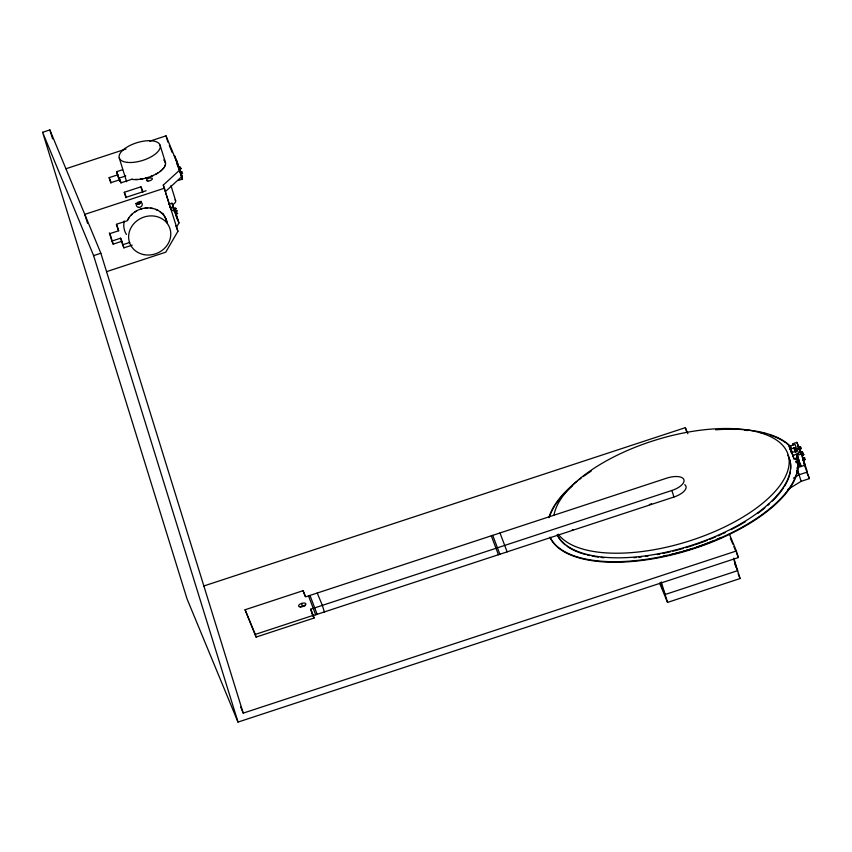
<?xml version="1.0" encoding="UTF-8"?>
<svg xmlns="http://www.w3.org/2000/svg" width="852" height="852" viewBox="0 0 852 852"><rect width="100%" height="100%" fill="white"/><g stroke="black" fill="none" stroke-linecap="round" stroke-linejoin="round"><path stroke-width="1.28" d="M164.191 167.365L162.956 168.792M127.694 220.008L128.822 218.016M164.862 166.002L165.448 164.628M176.588 227.015L178.952 222.968L175.459 211.669L171.955 203.213L168.696 204.288M149.739 141.208L166.002 135.851L180.028 169.772L163.286 185.076L177.919 231.297L165.746 252.192L106.66 271.618M161.635 170.208L159.825 171.582M130.761 215.62L132.401 213.916M174.223 155.746L176.907 161.081L178.26 166.875M180.028 169.772L182.062 176.332L165.32 191.647L163.286 185.076M134.893 212.052L136.948 210.742M157.95 172.967L155.692 174.191M793.436 478.196L799.101 474.766L807.366 472.04L801.7 453.892L796.939 442.358L792.584 443.796L793.095 445.021M787.536 489.58L801.136 481.337L809.4 478.611L803.638 463.03M153.381 175.416L150.815 176.417M139.771 209.528L142.146 208.719M148.227 177.397L145.543 178.111M42.6 132.305L49.853 129.919L100.855 253.236L243.225 713.124L736.362 550.978L738.386 557.549L238.006 722.081L186.993 598.764L42.6 132.305L93.614 255.621L238.006 722.081M65.923 168.76L125.968 149.015M125.776 175.938L118.609 178.292L116.564 171.699L122.539 169.74M110.835 183.137L109.141 177.642L117.842 174.788L119.876 181.37M163.659 159.984A21.385 9.308 -17.2 0 1 158.216 172.807A21.385 9.308 -17.2 0 1 133.136 179.495L131.911 179.261L121.154 182.797L119.887 179.719L111.175 182.573L109.141 177.642M178.43 167.663L180.624 167.439L178.59 168.11M178.494 167.865L180.56 167.237M178.941 168.898L181.135 168.675L179.101 169.335M179.005 169.09L181.071 168.472M179.879 172.328L182.072 172.104L180.038 172.775M179.932 172.53L182.008 171.902M125.968 197.77L124.275 192.296L140.942 186.812L142.987 191.753M180.549 174L182.584 173.339M146.139 190.72L126.32 197.227L124.275 192.296M178.132 180.528L182.488 179.101L179.389 169.101M164.564 188.154L84.795 214.385L87.543 223.288M173.701 208.846L175.768 208.271L173.733 208.942M175.927 208.804L173.904 209.464L175.927 208.804L175.736 208.186M174.607 211.04L176.673 210.465L174.639 211.136M174.766 211.562L176.833 210.987L174.809 211.658M174.681 211.999L176.747 211.424L176.588 210.902M167.194 222.99A21.385 19.245 -22.5 0 0 151.336 208.133A21.385 19.245 -22.5 0 0 129.334 217.111L127.267 220.753L116.596 224.204L118.63 230.775L109.929 233.629L113.178 244.141L121.879 241.286L123.913 247.847L132.209 245.12M175.459 213.756L177.45 213L177.653 213.618L175.587 214.193M109.376 232.884L111.9 241.063L120.611 238.198L121.879 241.286M120.611 238.198L122.645 244.769L129.749 242.437M93.614 255.621L100.855 253.236M203.596 586.069L685.349 427.661L687.862 433.732M310.735 609.18L314.111 618.009L256.09 637.083L245.067 609.766L303.088 590.681L305.634 596.847L666.797 478.132A15.283 6.646 -17.2 0 1 683.847 479.527A15.283 6.646 -17.2 0 1 671.898 490.464L310.735 609.18L312.769 615.751L673.932 497.025A15.283 6.646 -17.2 0 0 684.731 484.66M304.792 605.271L301.512 606.443A3.823 1.661 -17.2 0 0 300.703 606.89M789.176 446.31L794.98 444.403L796.151 447.247L790.347 449.153L789.176 446.31L791.444 452.678L797.557 450.633L798.729 453.466L792.924 455.373L791.753 452.54L794.021 458.908L797.941 457.62M790.273 449.632L791.146 449.355M798.58 447.556L800.773 447.332L798.75 447.992M798.643 447.747L800.678 447.087M794.692 449.994L795.363 451.592L794.266 447.864L794.778 449.1L800.71 447.13M795.938 452.518L795.161 450.016L799.517 448.589M799.091 448.791L801.285 448.567L799.251 449.228M799.155 448.983L801.221 448.365M800.028 452.22L802.158 451.794L800.092 452.412M800.188 452.657L802.052 451.549M792.85 455.863L793.723 455.575M800.539 453.456L802.563 452.785M801.157 453.786L803.351 453.552L801.317 454.222M801.221 453.978L803.255 453.307M797.355 455.319L800.837 466.566L796.844 454.084L797.355 455.319L803.287 453.36M245.067 609.766L255.27 634.421L313.291 615.346M801.668 455.011L803.862 454.787L801.828 455.458M801.732 455.213L803.798 454.595M794.895 458.823L797.941 457.822L797.27 456.214L798.335 459.665M796.056 459.516L798.09 458.845L798.75 460.453L795.704 461.454M796.13 459.697L798.473 458.866M802.605 458.44L804.735 458.025L802.659 458.642M802.765 458.887L804.629 457.78M803.116 459.675L805.246 459.26L803.212 459.92M795.96 462.274L799.006 461.273L799.261 461.89L796.322 462.849M803.17 459.878L805.31 459.452L803.276 460.123M797.568 466.246L801.05 465.096M659.714 583.428L667.553 602.396L740.079 578.551L733.764 558.156M142.859 178.771L140.229 179.144M137.63 179.484L135.244 179.484M145.085 208.207L147.641 207.973M132.901 179.452L131.858 179.303M150.484 208.176L153.051 208.57M155.596 209.422L157.993 210.465M174.181 208.58L169.985 206.695L171.252 209.773L175.459 211.669M160.091 211.871L162.146 213.543M165.288 162.136L165.405 163.36M165.203 217.569L162.828 213.298M801.689 454.329L800.72 451.986L802.648 458.227M803.031 459.473L804 461.816M802.989 459.835L805.183 465.139L796.918 467.854L801.136 481.337M807.078 473.009L809.4 478.611M795.96 449.76L795.576 448.834L796.354 451.336M795.161 450.016L795.672 451.251M794.192 448.557L794.447 449.174M797.216 470.197L799.101 474.766M729.323 533.97L736.362 550.978M730.356 538.113L732.858 544.183M733.87 546.611L735.372 550.254M736.384 552.692L738.386 557.549M734.69 563.555L737.64 570.67L665.114 594.515L660.215 582.662M738.12 573.811L740.079 578.551M499.996 532.969L507.132 551.872M492.744 535.354L499.879 554.258M491.295 535.833L498.431 554.737M176.747 162.349L179.005 167.855L176.907 161.081M177.993 165.874L178.963 168.217M169.303 145.511L172.253 152.625M176.662 163.296L178.132 166.854M179.112 169.218L182.062 176.332M181.167 175.917L182.488 179.101M173.307 207.27L174.756 210.785M174.852 212.255L176.3 215.769L175.15 212.031M175.895 215.567L178.952 222.968M177.919 231.297L175.863 225.695M165.267 217.601L166.971 222.276M317.242 593.035L322.354 605.399M309.99 595.42L317.125 614.324M308.53 595.899L315.666 614.793M305.186 596.421L303.088 590.681M311.555 611.842L314.111 618.009M116.564 171.699L117.842 174.788M118.63 230.775L116.341 224.406M122.645 244.769L123.913 247.847M111.9 241.063L113.178 244.141M240.701 707.022L243.225 713.124M797.355 470.9L797.845 472.391M797.525 472.125L797.057 470.645M799.133 447.662L801.061 453.914M800.656 453.094L798.143 445.756L799.304 449.505M796.939 442.358L799.261 449.856M797.089 455.852L798.377 460.005M794.778 449.1L795.555 451.592M793.872 447.524L795.417 452.518M791.806 450.953L792.062 451.773M792.924 455.373L794.021 458.908M790.347 449.153L791.444 452.678M734.115 560.328L736.362 567.581M685.349 427.661L686.701 432.049M671.898 490.464L673.932 497.025M661.227 581.937L667.553 602.396M322.344 605.367L324.388 611.96M179.346 169.463L181.274 175.704M174.713 155.788L176.407 161.262M166.002 135.851L167.961 142.199M160.091 145.191L165.501 162.668M301.608 603.429L302.417 606.06A3.823 1.661 -17.2 0 1 305.176 605.697M170.964 185.576L175.608 200.593M176.641 210.369L176.833 210.987M174.138 208.495L177.642 219.795M171.955 203.213L174.468 211.008M165.714 192.903L170.4 208.037M140.942 186.812L142.635 192.286M119.28 158.014L126.629 181.732M119.887 179.719L120.899 183.01M255.27 634.421L256.09 637.083M49.853 129.919L52.6 138.812M135.915 203.66A3.057 2.748 -22.5 0 0 141.027 201.274A3.057 2.748 -22.5 0 1 135.745 203.394M165.32 217.462A21.385 19.245 -22.5 0 1 165.927 219.912M175.033 199.879A7.636 3.323 -17.2 0 1 173.084 204.459M126.394 234.47A21.385 19.245 -22.5 0 1 124.254 221.009M140.601 201.423A3.057 2.748 -22.5 0 1 136.799 203.468M573.311 529.518A4.579 1.992 -17.2 0 1 572.214 529.955M651.631 503.766A4.579 1.992 -17.2 0 1 649.384 504.501M554.024 514.949A122.219 53.197 -17.2 0 1 726.586 428.503A122.219 53.197 -17.2 0 1 745.734 515.343A122.219 53.197 -17.2 0 1 558.252 534.151M787.844 455.213A122.219 53.197 -17.2 0 1 696.968 543.523A122.219 53.197 -17.2 0 1 557.24 534.673M790.326 471.901A122.219 53.197 -17.2 0 1 784.436 486.375M783.659 487.61A122.219 53.197 -17.2 0 1 772.444 501.04M769.441 503.883A122.219 53.197 -17.2 0 1 767.652 505.492M764.83 507.898A122.219 53.197 -17.2 0 1 757.662 513.479M745.553 521.573A122.219 53.197 -17.2 0 1 731.027 529.699M725.105 532.628A122.219 53.197 -17.2 0 1 722.709 533.757M721.548 534.289A122.219 53.197 -17.2 0 1 718.034 535.876M715.648 536.909A122.219 53.197 -17.2 0 1 709.567 539.423M707.107 540.392A122.219 53.197 -17.2 0 1 694.625 544.897M693.368 545.312A122.219 53.197 -17.2 0 1 685.775 547.698M683.208 548.443A122.219 53.197 -17.2 0 1 672.888 551.191M670.311 551.819A122.219 53.197 -17.2 0 1 662.643 553.502M660.002 554.034A122.219 53.197 -17.2 0 1 657.35 554.535M648.074 556.068A122.219 53.197 -17.2 0 1 645.443 556.431M641.535 556.92A122.219 53.197 -17.2 0 1 638.947 557.208M636.391 557.464A122.219 53.197 -17.2 0 1 633.867 557.687M603.962 557.719A122.219 53.197 -17.2 0 1 601.224 557.442M598.541 557.112A122.219 53.197 -17.2 0 1 592.076 556.047M589.605 555.525A122.219 53.197 -17.2 0 1 587.209 554.961M584.898 554.354A122.219 53.197 -17.2 0 1 582.683 553.693M581.298 553.246A122.219 53.197 -17.2 0 1 567.112 546.302M565.121 544.779A122.219 53.197 -17.2 0 1 557.4 535.194M788.995 457.833A122.219 53.197 -17.2 0 1 790.677 469.207M721.197 537.452A122.219 53.197 -17.2 0 1 716.457 539.54M712.826 541.063A122.219 53.197 -17.2 0 1 696.691 547.101M692.932 548.347A122.219 53.197 -17.2 0 1 682.729 551.436M680.152 552.149A122.219 53.197 -17.2 0 1 669.832 554.748M667.276 555.323A122.219 53.197 -17.2 0 1 663.452 556.132M797.078 457.758A129.866 56.52 -17.2 0 1 693.304 548.837A129.866 56.52 -17.2 0 1 550.179 537.644M549.433 516.962A129.866 56.52 -17.2 0 1 554.588 506.109M555.355 504.895A129.866 56.52 -17.2 0 1 572.267 485.97M744.808 430.271A129.866 56.52 -17.2 0 1 747.587 430.516M759.473 432.294A129.866 56.52 -17.2 0 1 765.511 433.7M770.272 435.116A129.866 56.52 -17.2 0 1 785.512 442.582M786.439 443.264A129.866 56.52 -17.2 0 1 790.603 446.959M796.908 457.236A129.866 56.52 -17.2 0 1 693.145 548.305A129.866 56.52 -17.2 0 1 550.019 537.122M548.912 517.601A129.866 56.52 -17.2 0 1 576.932 481.391M578.977 479.772A129.866 56.52 -17.2 0 1 581.085 478.164M583.247 476.566A129.866 56.52 -17.2 0 1 591.213 471.103M715.669 429.813A129.866 56.52 -17.2 0 1 791.348 447.417M802.627 452.976L800.592 453.647L802.669 453.03M147.95 181.029A3.057 1.331 -17.2 0 0 152.38 178.76A3.057 1.331 -17.2 0 0 147.982 178.632A3.057 1.331 -17.2 0 0 147.95 181.029M138.546 207.355A3.057 2.748 -22.5 0 0 142.188 203.649A3.057 2.748 -22.5 0 0 137.14 202.808A3.057 2.748 -22.5 0 0 138.546 207.355M127.353 162.381A21.385 9.308 -17.2 0 0 160.165 147.694A21.385 9.308 -17.2 0 0 131.549 144.733A21.385 9.308 -17.2 0 0 127.353 162.381M143.86 254.62A21.385 19.245 -22.5 0 0 170.166 229.348A21.385 19.245 -22.5 0 0 135.063 222.425A21.385 19.245 -22.5 0 0 143.86 254.62M300.128 606.901A3.823 1.661 -17.2 0 0 305.911 604.217A3.823 1.661 -17.2 0 0 300.692 603.791A3.823 1.661 -17.2 0 0 300.128 606.901"/></g></svg>
